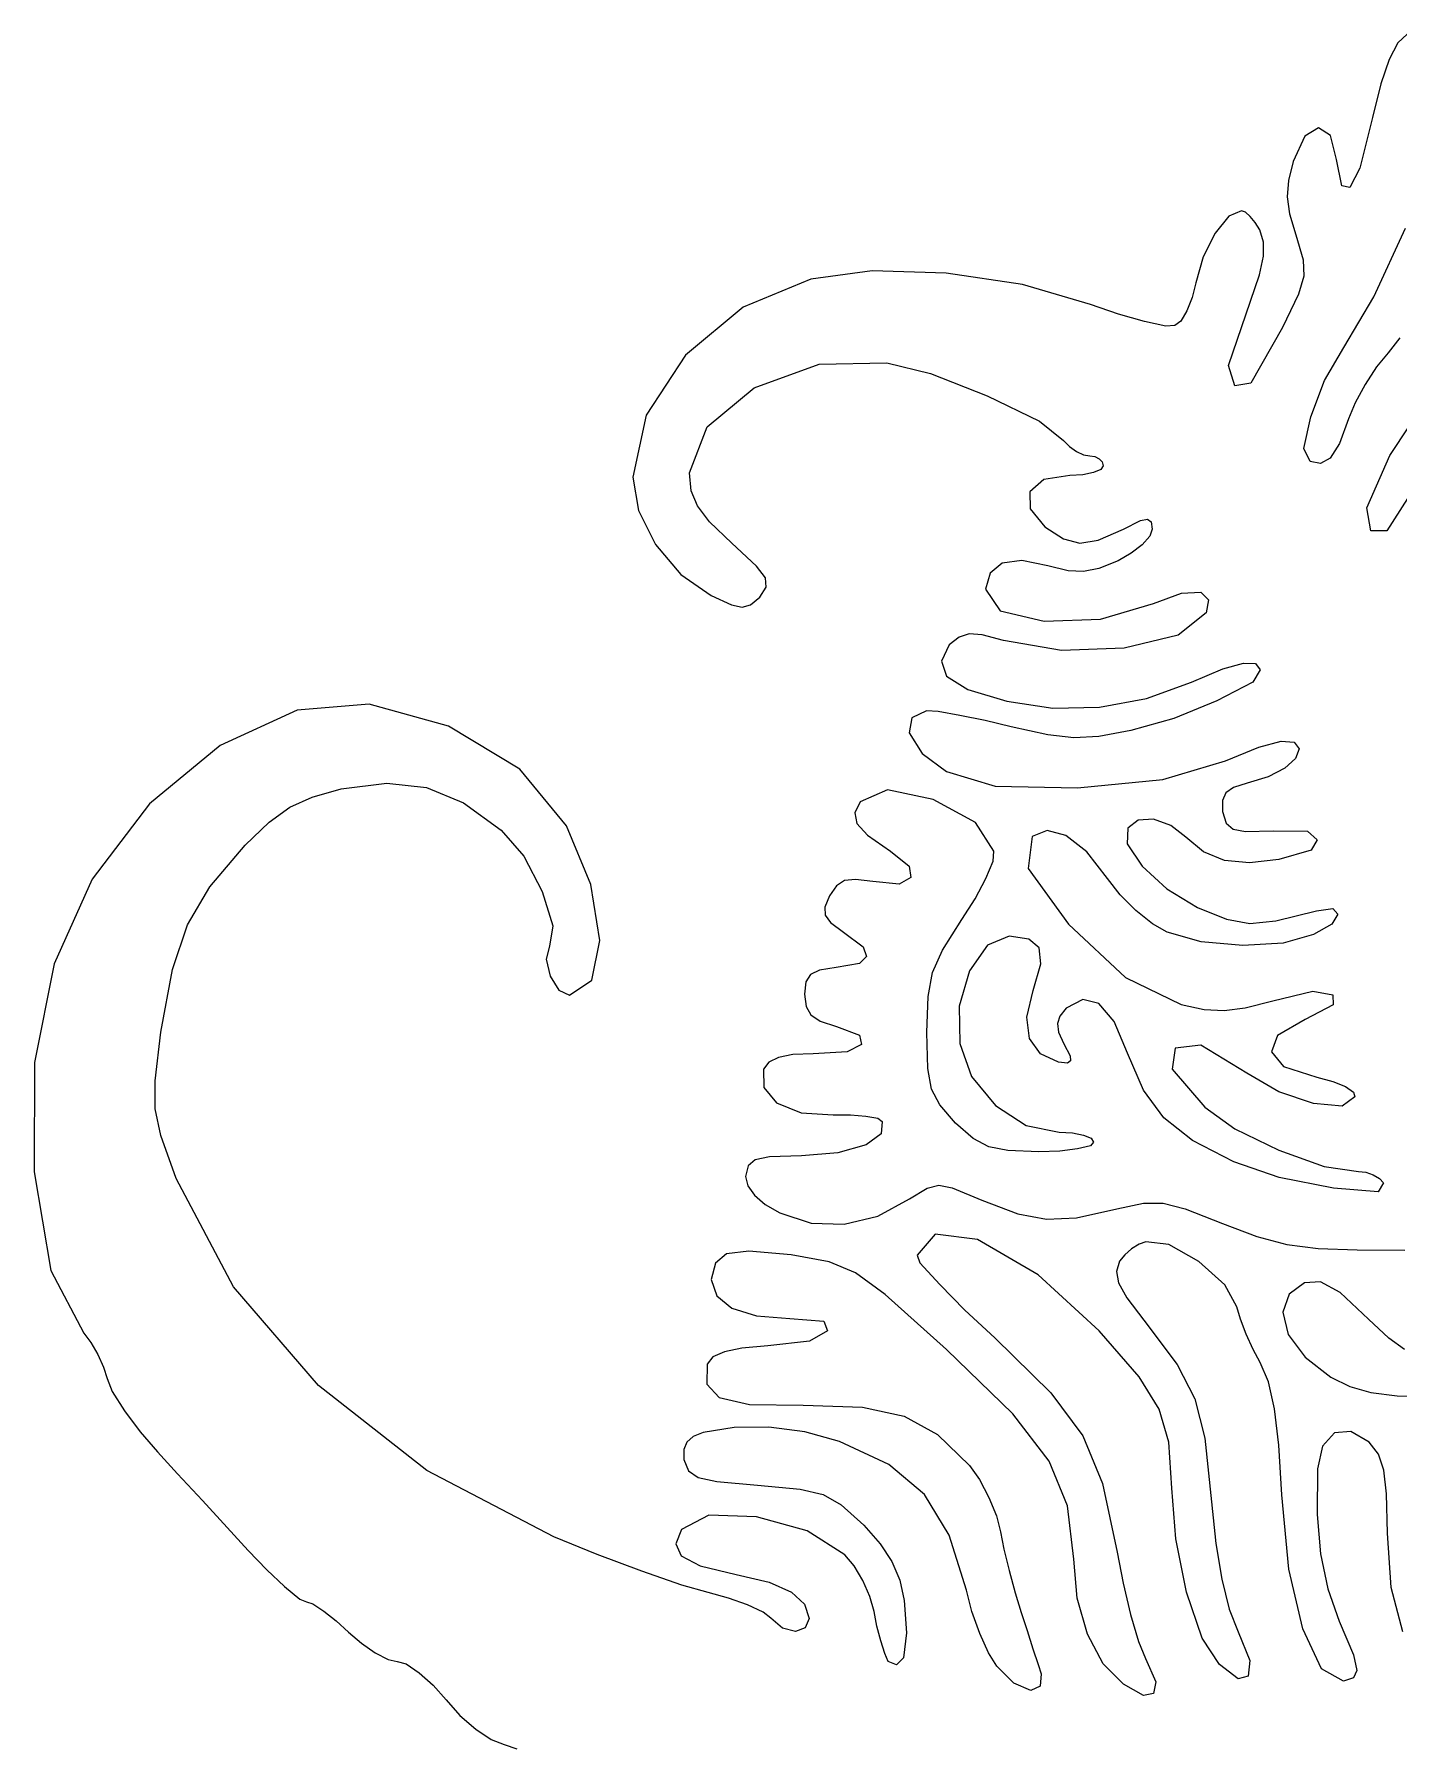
# Model space of a CAD drawing. Extents: x -276 to 353, y -236 to 239.
# Drawn here: x -275.6 to -136.4, y 1.2 to 175.9 of the extents above; entities that cross this region are included whole.
import ezdxf

# ---------------------------------------------------------------- set-up
doc = ezdxf.new("R2010")
doc.units = 0
doc.layers.get('0').update_dxf_attribs({"linetype": 'CONTINUOUS'})

msp = doc.modelspace()

# ---------------------------------------------------------------- linework, layer by layer
for p, q in [((-136.48, 175.01), (-137.36, 173.31)), ((-135.53, 175.89), (-136.48, 175.01)), ((-137.36, 173.31), (-138.22, 170.82)), ((-138.22, 170.82), (-139.09, 167.38)), ((-144.58, 166.33), (-145.99, 165.48)), ((-143.36, 165.57), (-144.58, 166.33)), ((-139.09, 167.38), (-140.36, 162.21)), ((-145.99, 165.48), (-147.18, 162.89)), ((-142.74, 163.12), (-143.36, 165.57)), ((-147.18, 162.89), (-147.66, 160.97)), ((-142.21, 160.43), (-142.74, 163.12)), ((-147.66, 160.97), (-147.78, 159.31)), ((-140.36, 162.21), (-141.39, 160.26)), ((-147.78, 159.31), (-147.53, 157.57)), ((-141.39, 160.26), (-142.21, 160.43)), ((-153.73, 157.34), (-155.13, 155.6)), ((-152.43, 157.87), (-153.73, 157.34)), ((-152.05, 157.75), (-152.43, 157.87)), ((-151.55, 157.3), (-152.05, 157.75)), ((-151.04, 156.67), (-151.55, 157.3)), ((-147.53, 157.57), (-146.89, 155.41)), ((-155.13, 155.6), (-156.34, 153.19)), ((-150.58, 155.92), (-151.04, 156.67)), ((-150.19, 154.69), (-150.58, 155.92)), ((-138.94, 149.1), (-135.7, 156.12)), ((-150.19, 153.24), (-150.19, 154.69)), ((-146.89, 155.41), (-146.15, 152.89)), ((-156.34, 153.19), (-157.1, 150.54)), ((-150.61, 151.34), (-150.19, 153.24)), ((-146.15, 152.89), (-146.08, 151.2)), ((-196.4, 150.91), (-203.28, 148.06)), ((-190.13, 151.75), (-196.4, 150.91)), ((-182.57, 151.53), (-190.13, 151.75)), ((-174.8, 150.36), (-182.57, 151.53)), ((-167.85, 148.33), (-174.8, 150.36)), ((-157.1, 150.54), (-157.47, 149.04)), ((-151.54, 148.67), (-150.61, 151.34)), ((-146.08, 151.2), (-146.62, 149.36)), ((-157.47, 149.04), (-158.02, 147.68)), ((-153.77, 142.1), (-151.54, 148.67)), ((-146.62, 149.36), (-148.27, 145.97)), ((-142.01, 143.94), (-138.94, 149.1)), ((-203.28, 148.06), (-209.17, 143.15)), ((-164.99, 147.33), (-167.85, 148.33)), ((-162.35, 146.58), (-164.99, 147.33)), ((-158.02, 147.68), (-158.63, 146.63)), ((-160.15, 146.09), (-162.35, 146.58)), ((-159.23, 146.17), (-160.15, 146.09)), ((-158.63, 146.63), (-159.23, 146.17)), ((-148.27, 145.97), (-151.48, 140.3)), ((-143.96, 140.56), (-142.01, 143.94)), ((-137.49, 143.37), (-138.66, 141.95)), ((-136.29, 144.9), (-137.49, 143.37)), ((-209.17, 143.15), (-213.18, 137.04)), ((-202.16, 139.83), (-195.55, 142.23)), ((-195.55, 142.23), (-188.62, 142.36)), ((-188.62, 142.36), (-184.17, 141.26)), ((-153.14, 140.02), (-153.77, 142.1)), ((-138.66, 141.95), (-139.84, 140.16)), ((-206.98, 135.84), (-202.16, 139.83)), ((-184.17, 141.26), (-178.41, 138.99)), ((-151.48, 140.3), (-153.14, 140.02)), ((-145.38, 136.85), (-143.96, 140.56)), ((-139.84, 140.16), (-140.85, 138.29)), ((-178.41, 138.99), (-173.04, 136.41)), ((-140.85, 138.29), (-141.51, 136.64)), ((-213.18, 137.04), (-214.55, 130.71)), ((-173.04, 136.41), (-170.6, 134.44)), ((-146.07, 133.63), (-145.38, 136.85)), ((-141.51, 136.64), (-142.45, 134.12)), ((-208.77, 131.14), (-206.98, 135.84)), ((-137.3, 132.91), (-135.3, 135.94)), ((-170.6, 134.44), (-170.01, 133.84)), ((-170.01, 133.84), (-169.28, 133.33)), ((-169.28, 133.33), (-168.55, 132.99)), ((-168.55, 132.99), (-167.93, 132.87)), ((-167.93, 132.87), (-167.4, 132.8)), ((-167.4, 132.8), (-166.96, 132.58)), ((-145.45, 132.31), (-146.07, 133.63)), ((-142.45, 134.12), (-143.39, 132.65)), ((-139.64, 127.56), (-137.3, 132.91)), ((-208.59, 129.32), (-208.77, 131.14)), ((-167.55, 131.17), (-168.65, 130.95)), ((-166.78, 131.49), (-167.55, 131.17)), ((-166.96, 132.58), (-166.66, 132.25)), ((-166.55, 131.87), (-166.78, 131.49)), ((-166.66, 132.25), (-166.55, 131.87)), ((-144.38, 132.11), (-145.45, 132.31)), ((-143.39, 132.65), (-144.38, 132.11)), ((-214.55, 130.71), (-213.97, 127.29)), ((-207.97, 127.77), (-208.59, 129.32)), ((-172.6, 130.45), (-174.03, 129.2)), ((-169.95, 130.87), (-172.6, 130.45)), ((-168.65, 130.95), (-169.95, 130.87)), ((-134.71, 129.74), (-137.61, 125.24)), ((-206.72, 126.14), (-207.97, 127.77)), ((-174.03, 129.2), (-174.01, 127.47)), ((-139.25, 125.21), (-139.64, 127.56)), ((-213.97, 127.29), (-212.23, 123.82)), ((-204.46, 123.97), (-206.72, 126.14)), ((-174.01, 127.47), (-172.5, 125.63)), ((-164.5, 125.4), (-162.75, 126.27)), ((-162.75, 126.27), (-162.03, 126.42)), ((-162.03, 126.42), (-161.67, 126.16)), ((-161.67, 126.16), (-161.55, 125.38)), ((-172.5, 125.63), (-170.61, 124.4)), ((-170.61, 124.4), (-168.93, 123.97)), ((-168.93, 123.97), (-167.06, 124.27)), ((-167.06, 124.27), (-164.5, 125.4)), ((-161.79, 124.68), (-162.58, 123.81)), ((-161.55, 125.38), (-161.79, 124.68)), ((-137.61, 125.24), (-139.25, 125.21)), ((-212.23, 123.82), (-209.65, 120.78)), ((-201.92, 121.62), (-204.46, 123.97)), ((-163.7, 122.93), (-165.03, 122.18)), ((-162.58, 123.81), (-163.7, 122.93)), ((-209.65, 120.78), (-206.56, 118.64)), ((-201.02, 120.42), (-201.92, 121.62)), ((-178.09, 120.92), (-178.55, 119.29)), ((-176.86, 121.93), (-178.09, 120.92)), ((-174.86, 122.19), (-176.86, 121.93)), ((-172.22, 121.66), (-174.86, 122.19)), ((-170.14, 121.15), (-172.22, 121.66)), ((-168.55, 121.06), (-170.14, 121.15)), ((-167, 121.38), (-168.55, 121.06)), ((-165.03, 122.18), (-167, 121.38)), ((-201.58, 118.46), (-200.95, 119.48)), ((-200.95, 119.48), (-201.02, 120.42)), ((-178.55, 119.29), (-177.07, 117.07)), ((-161.41, 117.82), (-158.57, 118.86)), ((-158.57, 118.86), (-156.58, 118.96)), ((-156.58, 118.96), (-155.81, 118.19)), ((-206.56, 118.64), (-204.5, 117.68)), ((-204.5, 117.68), (-203.41, 117.43)), ((-203.41, 117.43), (-202.55, 117.67)), ((-202.55, 117.67), (-201.58, 118.46)), ((-177.07, 117.07), (-172.59, 116)), ((-166.82, 116.21), (-161.41, 117.82)), ((-155.81, 118.19), (-156.06, 116.86)), ((-172.59, 116), (-166.82, 116.21)), ((-156.06, 116.86), (-158.89, 114.58)), ((-182.26, 113.6), (-183.07, 111.93)), ((-181.24, 114.39), (-182.26, 113.6)), ((-180.22, 114.71), (-181.24, 114.39)), ((-178.91, 114.62), (-180.22, 114.71)), ((-176.73, 114.04), (-178.91, 114.62)), ((-170.82, 113.01), (-176.73, 114.04)), ((-158.89, 114.58), (-164.4, 113.26)), ((-183.07, 111.93), (-182.54, 110.4)), ((-164.4, 113.26), (-170.82, 113.01)), ((-182.54, 110.4), (-180.36, 109.03)), ((-157.55, 109.78), (-154.36, 111.13)), ((-154.36, 111.13), (-152.25, 111.73)), ((-152.25, 111.73), (-151.03, 111.68)), ((-150.55, 111.06), (-151.28, 109.8)), ((-151.03, 111.68), (-150.55, 111.06)), ((-180.36, 109.03), (-176.39, 107.84)), ((-162.15, 108.12), (-157.55, 109.78)), ((-151.28, 109.8), (-154.96, 107.88)), ((-248.8, 106.94), (-256.67, 103.33)), ((-241.47, 107.53), (-248.8, 106.94)), ((-233.35, 105.31), (-241.47, 107.53)), ((-184.58, 106.87), (-186.08, 106.16)), ((-183.38, 106.78), (-184.58, 106.87)), ((-181.17, 106.39), (-183.38, 106.78)), ((-176.39, 107.84), (-171.71, 107.13)), ((-171.71, 107.13), (-166.92, 107.23)), ((-166.92, 107.23), (-162.15, 108.12)), ((-154.96, 107.88), (-159.36, 106.08)), ((-226.1, 100.92), (-233.35, 105.31)), ((-186.08, 106.16), (-186.37, 104.62)), ((-178.59, 105.86), (-181.17, 106.39)), ((-175.93, 105.23), (-178.59, 105.86)), ((-172.21, 104.41), (-175.93, 105.23)), ((-163.72, 104.84), (-167.01, 104.25)), ((-159.36, 106.08), (-163.72, 104.84)), ((-256.67, 103.33), (-263.88, 97.36)), ((-186.37, 104.62), (-185.04, 102.5)), ((-169.55, 104.11), (-172.21, 104.41)), ((-167.01, 104.25), (-169.55, 104.11)), ((-154.08, 101.76), (-150.69, 103.14)), ((-150.69, 103.14), (-148.4, 103.76)), ((-148.4, 103.76), (-147.07, 103.68)), ((-147.07, 103.68), (-146.55, 103)), ((-185.04, 102.5), (-182.55, 100.66)), ((-160.48, 99.87), (-154.08, 101.76)), ((-146.92, 102), (-148.03, 101.02)), ((-146.55, 103), (-146.92, 102)), ((-221.32, 95.12), (-226.1, 100.92)), ((-182.55, 100.66), (-177.57, 99.17)), ((-169.17, 99.02), (-160.48, 99.87)), ((-149.73, 100.14), (-151.87, 99.48)), ((-148.03, 101.02), (-149.73, 100.14)), ((-249.55, 97.02), (-247.26, 98.07)), ((-247.26, 98.07), (-244.31, 98.9)), ((-244.31, 98.9), (-239.65, 99.49)), ((-239.65, 99.49), (-235.6, 99.04)), ((-235.6, 99.04), (-231.82, 97.47)), ((-188.56, 98.81), (-191.37, 97.59)), ((-183.91, 97.83), (-188.56, 98.81)), ((-177.57, 99.17), (-169.17, 99.02)), ((-154.03, 98.48), (-154.38, 97.71)), ((-153.25, 99.04), (-154.03, 98.48)), ((-151.87, 99.48), (-153.25, 99.04)), ((-263.88, 97.36), (-269.73, 89.69)), ((-251.66, 95.5), (-249.55, 97.02)), ((-231.82, 97.47), (-227.98, 94.68)), ((-191.37, 97.59), (-191.89, 96.46)), ((-191.89, 96.46), (-191.68, 95.37)), ((-179.57, 95.48), (-183.91, 97.83)), ((-154.38, 97.71), (-154.37, 96.59)), ((-154.37, 96.59), (-154, 95.4)), ((-254.1, 93.16), (-251.66, 95.5)), ((-227.98, 94.68), (-225.69, 92.02)), ((-218.83, 89.14), (-221.32, 95.12)), ((-191.68, 95.37), (-190.59, 94.17)), ((-177.73, 92.53), (-179.57, 95.48)), ((-172.27, 94.65), (-173.8, 94.03)), ((-170.36, 94.15), (-172.27, 94.65)), ((-164.04, 94.9), (-164.11, 93.29)), ((-162.99, 95.7), (-164.04, 94.9)), ((-161.41, 95.8), (-162.99, 95.7)), ((-159.65, 95.18), (-161.41, 95.8)), ((-158.14, 93.96), (-159.65, 95.18)), ((-154, 95.4), (-153.31, 94.78)), ((-153.31, 94.78), (-152.02, 94.55)), ((-152.02, 94.55), (-149.22, 94.62)), ((-149.22, 94.62), (-145.72, 94.59)), ((-145.72, 94.59), (-144.72, 93.71)), ((-257.71, 88.92), (-254.1, 93.16)), ((-190.59, 94.17), (-188.27, 92.56)), ((-173.8, 94.03), (-174.22, 90.79)), ((-168.22, 92.47), (-170.36, 94.15)), ((-164.11, 93.29), (-162.59, 91.03)), ((-156.31, 92.46), (-158.14, 93.96)), ((-145.33, 92.63), (-148.63, 91.71)), ((-144.72, 93.71), (-145.33, 92.63)), ((-225.69, 92.02), (-223.8, 88.43)), ((-188.27, 92.56), (-186.36, 91.02)), ((-186.36, 91.02), (-186.2, 89.85)), ((-178.54, 89.76), (-177.8, 91.54)), ((-177.8, 91.54), (-177.73, 92.53)), ((-166.1, 89.76), (-168.22, 92.47)), ((-162.59, 91.03), (-160.05, 88.69)), ((-154.17, 91.58), (-156.31, 92.46)), ((-151.63, 91.34), (-154.17, 91.58)), ((-148.63, 91.71), (-151.63, 91.34)), ((-269.73, 89.69), (-273.61, 81.05)), ((-217.93, 83.44), (-218.83, 89.14)), ((-192.95, 89.54), (-193.76, 89.02)), ((-191.83, 89.67), (-192.95, 89.54)), ((-190.05, 89.44), (-191.83, 89.67)), ((-187.36, 89.18), (-190.05, 89.44)), ((-186.2, 89.85), (-187.36, 89.18)), ((-179.62, 87.68), (-178.54, 89.76)), ((-174.22, 90.79), (-170.11, 85.08)), ((-164.81, 88.09), (-166.1, 89.76)), ((-260.01, 85.03), (-257.71, 88.92)), ((-223.8, 88.43), (-222.71, 84.94)), ((-194.48, 88), (-194.96, 86.84)), ((-193.76, 89.02), (-194.48, 88)), ((-180.97, 85.56), (-179.62, 87.68)), ((-163.21, 86.48), (-164.81, 88.09)), ((-160.05, 88.69), (-156.92, 86.81)), ((-194.96, 86.84), (-194.93, 86.02)), ((-194.93, 86.02), (-194.38, 85.26)), ((-161.53, 85.13), (-163.21, 86.48)), ((-156.92, 86.81), (-153.96, 85.6)), ((-148.94, 85.43), (-144.8, 86.47)), ((-144.8, 86.47), (-143.12, 86.69)), ((-142.62, 86.12), (-143.23, 85.09)), ((-143.12, 86.69), (-142.62, 86.12)), ((-261.53, 80.48), (-260.01, 85.03)), ((-222.71, 84.94), (-223.07, 82.84)), ((-194.38, 85.26), (-193.07, 84.29)), ((-193.07, 84.29), (-191.05, 82.79)), ((-182.95, 82.44), (-180.97, 85.56)), ((-176.16, 83.87), (-178.37, 82.96)), ((-174.13, 83.58), (-176.16, 83.87)), ((-170.11, 85.08), (-164.27, 79.67)), ((-160.02, 84.29), (-161.53, 85.13)), ((-156.56, 83.3), (-160.02, 84.29)), ((-153.96, 85.6), (-151.6, 85.18)), ((-151.6, 85.18), (-148.94, 85.43)), ((-145.1, 84.03), (-148.2, 83.15)), ((-143.23, 85.09), (-145.1, 84.03)), ((-223.07, 82.84), (-223.4, 81.51)), ((-218.73, 79.39), (-217.93, 83.44)), ((-191.05, 82.79), (-190.71, 81.8)), ((-183.96, 80.17), (-182.95, 82.44)), ((-178.37, 82.96), (-180.19, 80.35)), ((-173.1, 82.67), (-174.13, 83.58)), ((-172.93, 81.05), (-173.1, 82.67)), ((-152.32, 82.92), (-156.56, 83.3)), ((-148.2, 83.15), (-152.32, 82.92)), ((-273.61, 81.05), (-275.6, 70.99)), ((-262.71, 74.07), (-261.53, 80.48)), ((-223.4, 81.51), (-222.99, 79.79)), ((-195.52, 80.42), (-196.44, 79.97)), ((-193.8, 80.69), (-195.52, 80.42)), ((-191.41, 81.08), (-193.8, 80.69)), ((-190.71, 81.8), (-191.41, 81.08)), ((-173.71, 78.32), (-172.93, 81.05)), ((-222.99, 79.79), (-222.1, 78.36)), ((-221.02, 77.87), (-218.73, 79.39)), ((-196.9, 79.21), (-197.05, 77.94)), ((-196.44, 79.97), (-196.9, 79.21)), ((-184.42, 77.73), (-183.96, 80.17)), ((-180.19, 80.35), (-181.24, 76.73)), ((-164.27, 79.67), (-158.61, 76.89)), ((-222.1, 78.36), (-221.02, 77.87)), ((-197.05, 77.94), (-196.88, 76.69)), ((-184.55, 74.04), (-184.42, 77.73)), ((-174.34, 75.62), (-173.71, 78.32)), ((-168.65, 77.4), (-170.33, 76.53)), ((-167, 77.01), (-168.65, 77.4)), ((-165.44, 75.18), (-167, 77.01)), ((-158.61, 76.89), (-156.25, 76.4)), ((-152.06, 76.57), (-149.25, 77.28)), ((-149.25, 77.28), (-145.15, 78.25)), ((-145.15, 78.25), (-143.12, 77.89)), ((-143.12, 77.89), (-143.09, 76.87)), ((-196.88, 76.69), (-196.38, 75.83)), ((-196.38, 75.83), (-195.42, 75.19)), ((-195.42, 75.19), (-193.77, 74.65)), ((-181.24, 76.73), (-181.19, 72.92)), ((-174.08, 73.43), (-174.34, 75.62)), ((-170.98, 75.71), (-171.23, 74.95)), ((-170.33, 76.53), (-170.98, 75.71)), ((-164.07, 71.93), (-165.44, 75.18)), ((-156.25, 76.4), (-154.22, 76.29)), ((-154.22, 76.29), (-152.06, 76.57)), ((-145.94, 75.36), (-148.76, 73.75)), ((-143.09, 76.87), (-145.94, 75.36)), ((-263.3, 69.12), (-262.71, 74.07)), ((-193.77, 74.65), (-191.41, 73.76)), ((-191.41, 73.76), (-191.23, 72.83)), ((-184.45, 70.37), (-184.55, 74.04)), ((-172.97, 71.88), (-174.08, 73.43)), ((-171.23, 74.95), (-171.1, 74.08)), ((-171.1, 74.08), (-170.57, 72.9)), ((-148.76, 73.75), (-149.39, 72.08)), ((-198.24, 71.79), (-199.7, 71.5)), ((-196.14, 71.87), (-198.24, 71.79)), ((-192.68, 72.06), (-196.14, 71.87)), ((-191.23, 72.83), (-192.68, 72.06)), ((-181.19, 72.92), (-179.98, 69.54)), ((-171.11, 71.03), (-172.97, 71.88)), ((-170.57, 72.9), (-169.94, 71.65)), ((-169.94, 71.65), (-169.9, 71.15)), ((-162.44, 68.15), (-164.07, 71.93)), ((-159.2, 72.46), (-159.51, 70.29)), ((-156.59, 72.75), (-159.2, 72.46)), ((-151.9, 69.9), (-156.59, 72.75)), ((-149.39, 72.08), (-148.16, 70.56)), ((-275.6, 70.99), (-275.63, 59.82)), ((-200.68, 71.01), (-201.22, 70.3)), ((-201.22, 70.3), (-201.19, 68.43)), ((-199.7, 71.5), (-200.68, 71.01)), ((-184.07, 68.28), (-184.45, 70.37)), ((-170.21, 70.93), (-171.11, 71.03)), ((-169.9, 71.15), (-170.21, 70.93)), ((-159.51, 70.29), (-156.19, 66.44)), ((-148.65, 67.99), (-151.9, 69.9)), ((-148.16, 70.56), (-144.76, 69.48)), ((-263.29, 66.27), (-263.3, 69.12)), ((-201.19, 68.43), (-199.89, 66.86)), ((-183.24, 66.65), (-184.07, 68.28)), ((-179.98, 69.54), (-177.56, 66.59)), ((-160.37, 65.33), (-162.44, 68.15)), ((-144.76, 69.48), (-143.13, 69.05)), ((-143.13, 69.05), (-141.84, 68.52)), ((-141.84, 68.52), (-141.01, 67.96)), ((-199.89, 66.86), (-197.38, 65.86)), ((-181.63, 64.8), (-183.24, 66.65)), ((-177.56, 66.59), (-174.4, 64.57)), ((-156.19, 66.44), (-153.14, 64.21)), ((-145.1, 66.8), (-148.65, 67.99)), ((-142.16, 66.54), (-145.1, 66.8)), ((-140.88, 67.47), (-142.16, 66.54)), ((-141.01, 67.96), (-140.88, 67.47)), ((-262.71, 63.54), (-263.29, 66.27)), ((-197.38, 65.86), (-194.1, 65.63)), ((-194.1, 65.63), (-192.35, 65.64)), ((-192.35, 65.64), (-190.79, 65.52)), ((-190.79, 65.52), (-189.56, 65.29)), ((-189.56, 65.29), (-189.11, 64.96)), ((-189.11, 64.96), (-189.21, 63.7)), ((-179.83, 63.23), (-181.63, 64.8)), ((-157.45, 63.04), (-160.37, 65.33)), ((-261.16, 59.15), (-262.71, 63.54)), ((-189.21, 63.7), (-190.75, 62.57)), ((-178.24, 62.39), (-179.83, 63.23)), ((-174.4, 64.57), (-171.04, 63.87)), ((-171.04, 63.87), (-169.7, 63.8)), ((-169.7, 63.8), (-168.58, 63.58)), ((-168.58, 63.58), (-167.79, 63.26)), ((-167.79, 63.26), (-167.55, 62.87)), ((-153.22, 60.84), (-157.45, 63.04)), ((-153.14, 64.21), (-148.65, 62.03)), ((-200.61, 61.35), (-202.08, 61.05)), ((-197.35, 61.46), (-200.61, 61.35)), ((-193.63, 61.76), (-197.35, 61.46)), ((-190.75, 62.57), (-193.63, 61.76)), ((-176.28, 61.99), (-178.24, 62.39)), ((-173.13, 61.87), (-176.28, 61.99)), ((-170.99, 61.95), (-173.13, 61.87)), ((-169.19, 62.17), (-170.99, 61.95)), ((-167.85, 62.48), (-169.19, 62.17)), ((-167.55, 62.87), (-167.85, 62.48)), ((-148.65, 62.03), (-144, 60.38)), ((-275.63, 59.82), (-273.93, 49.76)), ((-202.79, 60.43), (-203.05, 59.37)), ((-202.08, 61.05), (-202.79, 60.43)), ((-148.59, 59.24), (-153.22, 60.84)), ((-144, 60.38), (-140.5, 59.87)), ((-140.5, 59.87), (-139.75, 59.79)), ((-139.75, 59.79), (-139, 59.53)), ((-139, 59.53), (-138.36, 59.16)), ((-255.31, 48.11), (-261.16, 59.15)), ((-203.05, 59.37), (-202.82, 58.41)), ((-202.82, 58.41), (-202.15, 57.44)), ((-186.32, 57.07), (-184.53, 58.18)), ((-184.53, 58.18), (-183.34, 58.47)), ((-183.34, 58.47), (-181.96, 58.19)), ((-181.96, 58.19), (-178.94, 56.93)), ((-143.07, 58.16), (-148.59, 59.24)), ((-138.49, 57.78), (-143.07, 58.16)), ((-137.96, 58.72), (-138.49, 57.78)), ((-138.36, 59.16), (-137.96, 58.72)), ((-202.15, 57.44), (-201.05, 56.5)), ((-201.05, 56.5), (-199.55, 55.63)), ((-189.56, 55.32), (-186.32, 57.07)), ((-178.94, 56.93), (-175.27, 55.54)), ((-169.28, 55.15), (-165.15, 56.06)), ((-165.15, 56.06), (-162.43, 56.62)), ((-162.43, 56.62), (-160.42, 56.63)), ((-160.42, 56.63), (-158.18, 56.07)), ((-158.18, 56.07), (-154.39, 54.56)), ((-199.55, 55.63), (-196.37, 54.58)), ((-196.37, 54.58), (-192.98, 54.48)), ((-192.98, 54.48), (-189.56, 55.32)), ((-175.27, 55.54), (-172.34, 54.99)), ((-172.34, 54.99), (-169.28, 55.15)), ((-154.39, 54.56), (-150.88, 53.23)), ((-183.7, 53.46), (-185.55, 51.33)), ((-179.38, 52.91), (-183.7, 53.46)), ((-173.19, 49.31), (-179.38, 52.91)), ((-162.9, 52.45), (-163.66, 51.98)), ((-162.19, 52.7), (-162.9, 52.45)), ((-159.86, 52.43), (-162.19, 52.7)), ((-156.81, 50.67), (-159.86, 52.43)), ((-150.88, 53.23), (-147.83, 52.42)), ((-147.83, 52.42), (-144.63, 52)), ((-204.98, 51.45), (-206.12, 50.52)), ((-202.73, 51.73), (-204.98, 51.45)), ((-198.4, 51.36), (-202.73, 51.73)), ((-194.52, 50.66), (-198.4, 51.36)), ((-185.55, 51.33), (-185.26, 50.55)), ((-164.89, 50.71), (-165.21, 49.66)), ((-164.36, 51.37), (-164.89, 50.71)), ((-163.66, 51.98), (-164.36, 51.37)), ((-154.13, 48.3), (-156.81, 50.67)), ((-144.63, 52), (-140.65, 51.87)), ((-140.65, 51.87), (-135.77, 51.84)), ((-273.93, 49.76), (-270.56, 43.37)), ((-206.12, 50.52), (-206.55, 48.85)), ((-191.84, 49.54), (-194.52, 50.66)), ((-188.82, 47.33), (-191.84, 49.54)), ((-185.26, 50.55), (-183.23, 48.32)), ((-166.98, 43.62), (-173.19, 49.31)), ((-165.21, 49.66), (-165, 48.5)), ((-246.64, 38.03), (-255.31, 48.11)), ((-206.55, 48.85), (-205.99, 47.18)), ((-205.99, 47.18), (-204.45, 45.92)), ((-182.54, 41.71), (-188.82, 47.33)), ((-183.23, 48.32), (-180.67, 45.72)), ((-165, 48.5), (-164.16, 46.99)), ((-152.92, 46.04), (-154.13, 48.3)), ((-147.58, 47.34), (-148.23, 45.5)), ((-146.03, 48.52), (-147.58, 47.34)), ((-144.39, 48.62), (-146.03, 48.52)), ((-142.38, 47.51), (-144.39, 48.62)), ((-139.49, 44.81), (-142.38, 47.51)), ((-204.45, 45.92), (-201.94, 45.13)), ((-180.67, 45.72), (-177.63, 42.89)), ((-164.16, 46.99), (-162.4, 44.71)), ((-152.56, 44.81), (-152.92, 46.04)), ((-148.23, 45.5), (-147.68, 43.25)), ((-201.94, 45.13), (-198.54, 44.87)), ((-198.54, 44.87), (-195.06, 44.58)), ((-195.06, 44.58), (-194.7, 43.61)), ((-162.4, 44.71), (-159.01, 40.17)), ((-151.96, 43.28), (-152.56, 44.81)), ((-137.42, 42.85), (-139.49, 44.81)), ((-270.56, 43.37), (-269.85, 42.42)), ((-269.85, 42.42), (-269.15, 41.19)), ((-200.79, 42.08), (-203.42, 41.85)), ((-196.53, 42.54), (-200.79, 42.08)), ((-194.7, 43.61), (-196.53, 42.54)), ((-177.63, 42.89), (-171.89, 37.27)), ((-162.89, 38.91), (-166.98, 43.62)), ((-151.26, 41.72), (-151.96, 43.28)), ((-147.68, 43.25), (-145.96, 40.92)), ((-135.8, 41.69), (-137.42, 42.85)), ((-269.15, 41.19), (-268.56, 39.9)), ((-206.98, 40.2), (-207.01, 38.18)), ((-206.38, 40.94), (-206.98, 40.2)), ((-205.21, 41.48), (-206.38, 40.94)), ((-203.42, 41.85), (-205.21, 41.48)), ((-175.78, 35.14), (-182.54, 41.71)), ((-150.54, 40.37), (-151.26, 41.72)), ((-149.69, 38.4), (-150.54, 40.37)), ((-145.96, 40.92), (-143.32, 38.88)), ((-268.56, 39.9), (-268.2, 38.75)), ((-268.2, 38.75), (-267.67, 37.42)), ((-160.83, 35.6), (-162.89, 38.91)), ((-159.01, 40.17), (-157.2, 36.67)), ((-143.32, 38.88), (-141.39, 37.93)), ((-267.67, 37.42), (-266.43, 35.46)), ((-235.58, 29.37), (-246.64, 38.03)), ((-207.01, 38.18), (-205.73, 36.8)), ((-205.73, 36.8), (-202.66, 36.09)), ((-171.89, 37.27), (-168.63, 32.88)), ((-149.08, 35.65), (-149.69, 38.4)), ((-141.39, 37.93), (-139.23, 37.32)), ((-139.23, 37.32), (-136.57, 36.98)), ((-136.57, 36.98), (-133.05, 36.86)), ((-266.43, 35.46), (-264.84, 33.31)), ((-202.66, 36.09), (-197.16, 36.01)), ((-197.16, 36.01), (-191.11, 35.83)), ((-191.11, 35.83), (-186.85, 34.91)), ((-172.06, 30.32), (-175.78, 35.14)), ((-159.86, 32.24), (-160.83, 35.6)), ((-157.2, 36.67), (-156.19, 32.65)), ((-148.63, 31.95), (-149.08, 35.65)), ((-264.84, 33.31), (-263.07, 31.25)), ((-207.36, 33.23), (-208.4, 32.82)), ((-204.21, 33.76), (-207.36, 33.23)), ((-200.67, 33.78), (-204.21, 33.76)), ((-197.01, 33.3), (-200.67, 33.78)), ((-193.48, 32.33), (-197.01, 33.3)), ((-186.85, 34.91), (-183.46, 33.03)), ((-142.97, 33.2), (-144.19, 31.85)), ((-141.28, 33.33), (-142.97, 33.2)), ((-139.41, 32.24), (-141.28, 33.33)), ((-209.05, 32.26), (-209.36, 31.5)), ((-209.36, 31.5), (-209.36, 30.49)), ((-208.4, 32.82), (-209.05, 32.26)), ((-188.43, 29.97), (-193.48, 32.33)), ((-183.46, 33.03), (-180.21, 29.88)), ((-168.63, 32.88), (-166.63, 28.04)), ((-159.54, 27.56), (-159.86, 32.24)), ((-156.19, 32.65), (-155.49, 26.15)), ((-148.33, 26.87), (-148.63, 31.95)), ((-144.19, 31.85), (-144.69, 29.52)), ((-138.48, 31.02), (-139.41, 32.24)), ((-263.07, 31.25), (-261, 29.01)), ((-209.36, 30.49), (-208.87, 29.34)), ((-184.8, 26.91), (-188.43, 29.97)), ((-180.21, 29.88), (-179.18, 28.44)), ((-170.19, 25.75), (-172.06, 30.32)), ((-137.92, 29.39), (-138.48, 31.02)), ((-261, 29.01), (-258.48, 26.29)), ((-222.63, 22.58), (-235.58, 29.37)), ((-208.87, 29.34), (-207.89, 28.64)), ((-207.89, 28.64), (-205.99, 28.23)), ((-205.99, 28.23), (-201.82, 27.87)), ((-179.18, 28.44), (-178.21, 26.62)), ((-166.63, 28.04), (-165.12, 21.02)), ((-144.69, 29.52), (-144.73, 24.88)), ((-137.63, 26.97), (-137.92, 29.39)), ((-258.48, 26.29), (-255.95, 23.54)), ((-201.82, 27.87), (-197.49, 27.47)), ((-197.49, 27.47), (-195.14, 26.9)), ((-195.14, 26.9), (-193.29, 25.84)), ((-182.26, 22.77), (-184.8, 26.91)), ((-178.21, 26.62), (-177.45, 24.74)), ((-159.16, 22.38), (-159.54, 27.56)), ((-147.63, 19.29), (-148.33, 26.87)), ((-137.55, 22.97), (-137.63, 26.97)), ((-206.8, 24.79), (-209.59, 23.33)), ((-201.92, 24.62), (-206.8, 24.79)), ((-196.75, 23.2), (-201.92, 24.62)), ((-193.29, 25.84), (-190.99, 23.78)), ((-177.45, 24.74), (-177.03, 23.09)), ((-169.55, 20.32), (-170.19, 25.75)), ((-155.49, 26.15), (-155.06, 21.92)), ((-144.73, 24.88), (-144.38, 20.87)), ((-255.95, 23.54), (-253.8, 21.21)), ((-209.59, 23.33), (-210.17, 21.87)), ((-192.91, 20.74), (-196.75, 23.2)), ((-190.99, 23.78), (-189.31, 21.89)), ((-180.52, 17.15), (-182.26, 22.77)), ((-177.03, 23.09), (-176.69, 21.35)), ((-137.16, 17.42), (-137.55, 22.97)), ((-253.8, 21.21), (-251.9, 19.22)), ((-218.2, 20.79), (-222.63, 22.58)), ((-210.17, 21.87), (-209.63, 20.64)), ((-189.31, 21.89), (-188.11, 20.07)), ((-176.69, 21.35), (-176.16, 19.14)), ((-165.12, 21.02), (-164.53, 17.86)), ((-158.04, 16.96), (-159.16, 22.38)), ((-155.06, 21.92), (-154.46, 18.26)), ((-251.9, 19.22), (-250.09, 17.54)), ((-213.63, 19.08), (-218.2, 20.79)), ((-209.63, 20.64), (-207.68, 19.63)), ((-207.68, 19.63), (-204, 18.76)), ((-191.97, 19.64), (-192.91, 20.74)), ((-191.08, 18.14), (-191.97, 19.64)), ((-188.11, 20.07), (-187.32, 18.18)), ((-169.2, 16.33), (-169.55, 20.32)), ((-146.2, 13.22), (-147.63, 19.29)), ((-144.38, 20.87), (-143.63, 17.3)), ((-250.09, 17.54), (-248.54, 16.23)), ((-209.55, 17.67), (-213.63, 19.08)), ((-206.85, 16.91), (-209.55, 17.67)), ((-204, 18.76), (-200.63, 17.96)), ((-200.63, 17.96), (-198.35, 16.96)), ((-190.36, 16.5), (-191.08, 18.14)), ((-187.32, 18.18), (-186.85, 16.08)), ((-176.16, 19.14), (-175.55, 16.87)), ((-164.53, 17.86), (-163.76, 14.68)), ((-154.46, 18.26), (-153.7, 15.2)), ((-248.54, 16.23), (-247.84, 15.96)), ((-247.84, 15.96), (-247.19, 15.75)), ((-247.19, 15.75), (-246.08, 15.02)), ((-204.78, 16.34), (-206.85, 16.91)), ((-202.84, 15.64), (-204.78, 16.34)), ((-198.35, 16.96), (-197.03, 15.73)), ((-197.03, 15.73), (-196.55, 14.25)), ((-189.94, 14.96), (-190.36, 16.5)), ((-186.85, 16.08), (-186.62, 12.79)), ((-179.95, 14.98), (-180.52, 17.15)), ((-175.55, 16.87), (-174.94, 14.87)), ((-168.16, 12.66), (-169.2, 16.33)), ((-156.46, 12.25), (-158.04, 16.96)), ((-143.63, 17.3), (-142.46, 14)), ((-135.98, 12.9), (-137.16, 17.42)), ((-246.08, 15.02), (-244.82, 14.03)), ((-244.82, 14.03), (-243.55, 12.87)), ((-201.25, 14.91), (-202.84, 15.64)), ((-200.48, 14.29), (-201.25, 14.91)), ((-199.28, 13.28), (-200.48, 14.29)), ((-196.55, 14.25), (-196.96, 13.3)), ((-189.64, 13.48), (-189.94, 14.96)), ((-179.15, 12.73), (-179.95, 14.98)), ((-174.94, 14.87), (-174.32, 13.02)), ((-163.76, 14.68), (-162.95, 11.91)), ((-153.7, 15.2), (-152.79, 12.89)), ((-142.46, 14), (-141.02, 10.54)), ((-243.55, 12.87), (-242.24, 11.73)), ((-197.95, 12.92), (-199.28, 13.28)), ((-196.96, 13.3), (-197.95, 12.92)), ((-189.25, 11.99), (-189.64, 13.48)), ((-186.62, 12.79), (-186.94, 10.25)), ((-178.25, 10.75), (-179.15, 12.73)), ((-174.32, 13.02), (-173.72, 11.18)), ((-166.55, 9.62), (-168.16, 12.66)), ((-154.7, 9.57), (-156.46, 12.25)), ((-152.79, 12.89), (-151.59, 9.96)), ((-144.28, 9.12), (-146.2, 13.22)), ((-242.24, 11.73), (-240.83, 10.75)), ((-240.83, 10.75), (-239.53, 10.07)), ((-188.85, 10.69), (-189.25, 11.99)), ((-188.49, 9.87), (-188.85, 10.69)), ((-177.41, 9.41), (-178.25, 10.75)), ((-173.72, 11.18), (-173.19, 9.58)), ((-162.95, 11.91), (-162.23, 10.18)), ((-141.02, 10.54), (-140.66, 8.96)), ((-239.53, 10.07), (-238.6, 9.87)), ((-238.6, 9.87), (-237.68, 9.62)), ((-237.68, 9.62), (-236.36, 8.72)), ((-187.66, 9.52), (-188.49, 9.87)), ((-186.94, 10.25), (-187.66, 9.52)), ((-175.67, 7.67), (-177.41, 9.41)), ((-173.19, 9.58), (-172.88, 8.62)), ((-164.5, 7.55), (-166.55, 9.62)), ((-162.23, 10.18), (-161.2, 7.8)), ((-152.79, 8.1), (-154.7, 9.57)), ((-151.59, 9.96), (-151.75, 8.37)), ((-142.03, 7.87), (-144.28, 9.12)), ((-140.66, 8.96), (-141.03, 8.19)), ((-236.36, 8.72), (-234.94, 7.45)), ((-234.94, 7.45), (-233.61, 5.95)), ((-173.95, 6.9), (-175.67, 7.67)), ((-173, 7.36), (-173.95, 6.9)), ((-172.88, 8.62), (-173, 7.36)), ((-162.46, 6.39), (-164.5, 7.55)), ((-161.2, 7.8), (-161.42, 6.62)), ((-151.75, 8.37), (-152.79, 8.1)), ((-141.03, 8.19), (-142.03, 7.87)), ((-233.61, 5.95), (-232.19, 4.36)), ((-161.42, 6.62), (-162.46, 6.39)), ((-232.19, 4.36), (-230.58, 2.96)), ((-230.58, 2.96), (-229, 1.91)), ((-229, 1.91), (-227.67, 1.4)), ((-227.67, 1.4), (-226.38, 0.95))]:
    msp.add_line(p, q)

doc.saveas('drawing.dxf')
